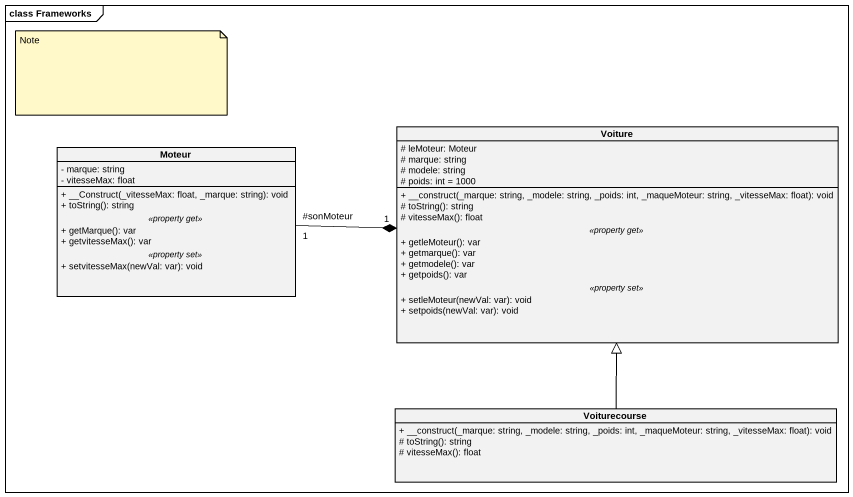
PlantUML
@startuml
mainframe class Frameworks
hide circle
hide empty members
skinparam classAttributeIconSize 0
class Moteur {
  - marque: string
  - vitesseMax: float
  --
  + __Construct(_vitesseMax: float, _marque: string): void
  + toString(): string
  .. <<property get>> ..
  + getMarque(): var
  + getvitesseMax(): var
  .. <<property set>> ..
  + setvitesseMax(newVal: var): void
}
class Voiture {
  # leMoteur: Moteur
  # marque: string
  # modele: string
  # poids: int = 1000
  --
  + __construct(_marque: string, _modele: string, _poids: int, _maqueMoteur: string, _vitesseMax: float): void
  # toString(): string
  # vitesseMax(): float
  .. <<property get>> ..
  + getleMoteur(): var
  + getmarque(): var
  + getmodele(): var
  + getpoids(): var
  .. <<property set>> ..
  + setleMoteur(newVal: var): void
  + setpoids(newVal: var): void
}
class Voiturecourse {
  + __construct(_marque: string, _modele: string, _poids: int, _maqueMoteur: string, _vitesseMax: float): void
  # toString(): string
  # vitesseMax(): float
}
Moteur "#sonMoteur\n1" -right-* "1" Voiture
Voiturecourse -up-|> Voiture
note as N1
  Note
end note
@enduml
